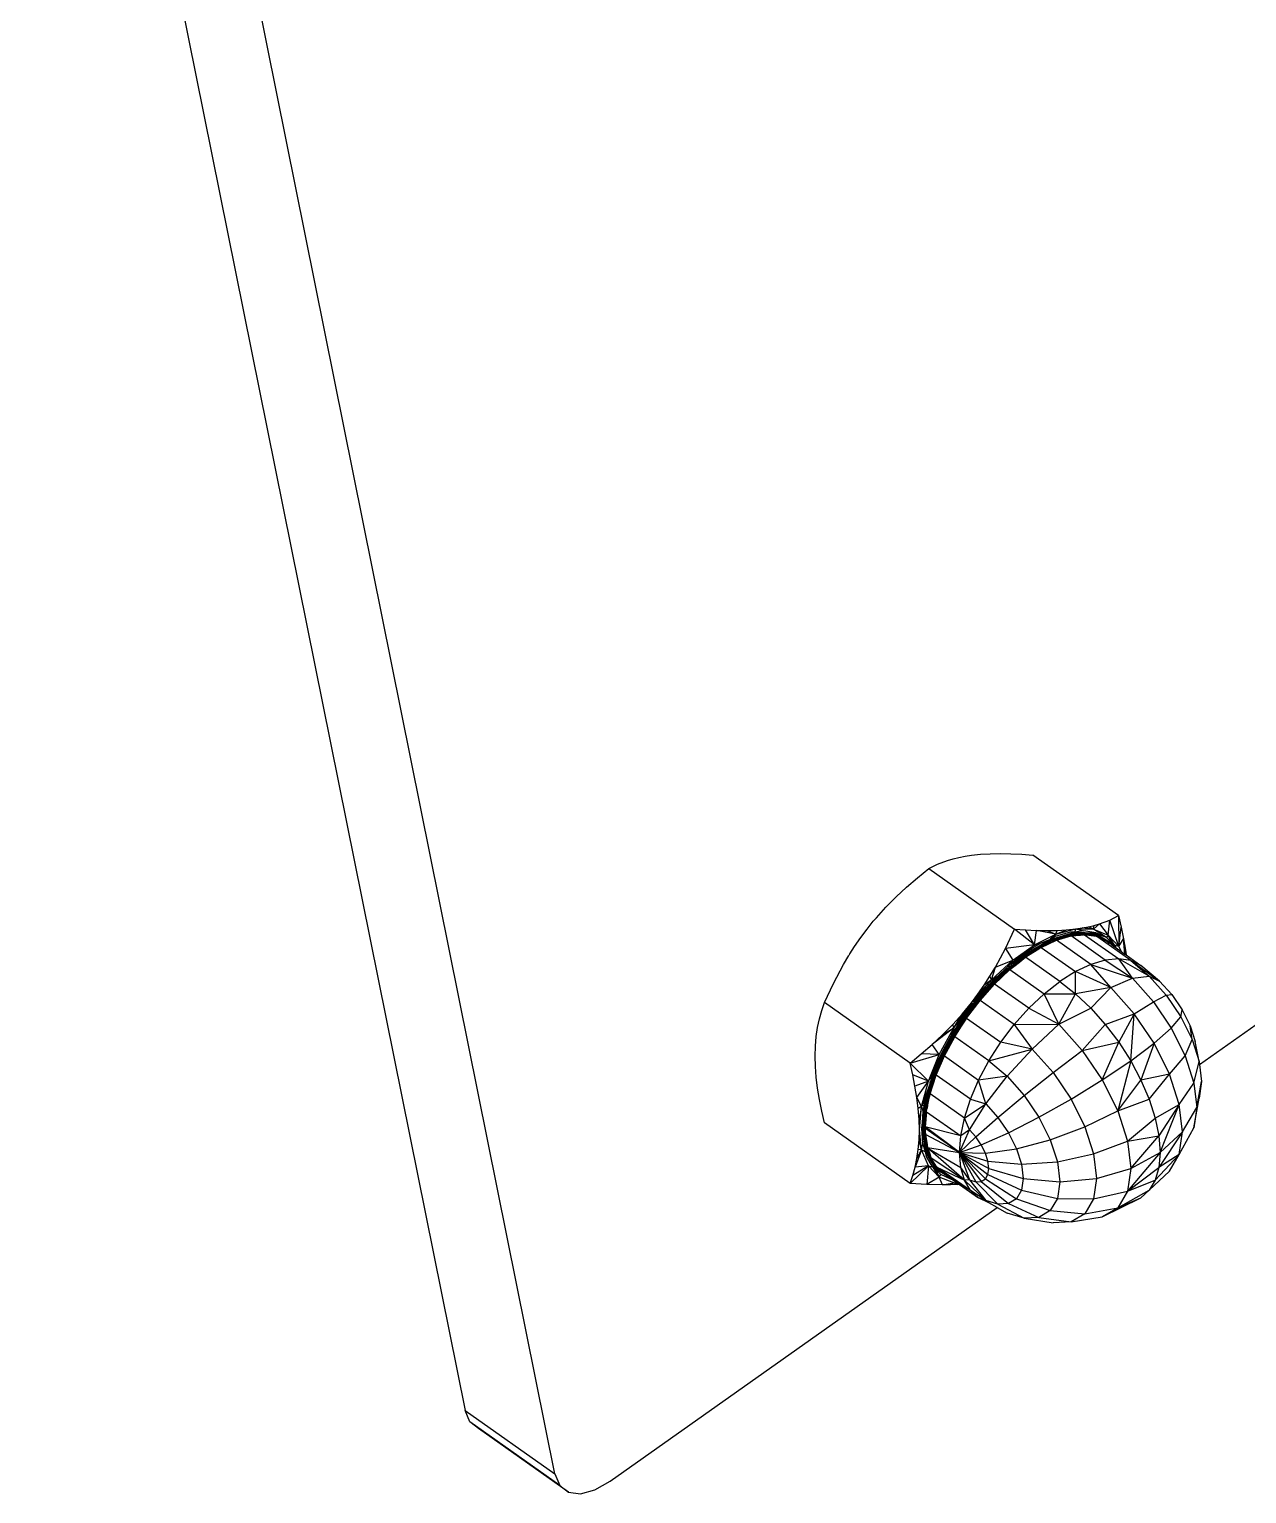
# Model space of a CAD drawing. Header units: millimetres. Extents: x 1918 to 7324, y -1954 to 2054.
# Drawn here: x 5883.1 to 5961.7, y 769.4 to 864 of the extents above; entities that cross this region are included whole.
import ezdxf

# ---------------------------------------------------------------- set-up
doc = ezdxf.new("R2010")
doc.units = ezdxf.units.MM

msp = doc.modelspace()

# ---------------------------------------------------------------- linework, layer by layer
for p, q in [((5883.108, 914.492), (5911.252, 774.782)), ((5917.054, 770.679), (5888.91, 910.389)), ((5958.69, 797.123), (6050.809, 862.261)), ((5941.196, 809.785), (5941.775, 810.069)), ((5941.775, 810.069), (5942.421, 810.312)), ((5942.421, 810.312), (5942.773, 810.416)), ((5942.773, 810.416), (5943.147, 810.507)), ((5943.147, 810.507), (5943.544, 810.584)), ((5943.544, 810.584), (5943.962, 810.648)), ((5943.962, 810.648), (5944.552, 810.709)), ((5944.552, 810.709), (5945.174, 810.743)), ((5945.174, 810.743), (5945.825, 810.754)), ((5945.825, 810.754), (5946.504, 810.742)), ((5946.504, 810.742), (5947.207, 810.709)), ((5947.207, 810.709), (5947.932, 810.659)), ((5953.465, 806.747), (5947.932, 810.659)), ((5939.768, 808.588), (5940.471, 809.197)), ((5940.471, 809.197), (5941.196, 809.785)), ((5941.196, 809.785), (5946.729, 805.873)), ((5939.09, 807.955), (5939.768, 808.588)), ((5937.817, 806.605), (5938.438, 807.295)), ((5938.438, 807.295), (5939.09, 807.955)), ((5937.217, 805.873), (5937.621, 806.392)), ((5937.621, 806.392), (5937.817, 806.605)), ((5951.514, 806.025), (5951.887, 806.117)), ((5952.239, 806.221), (5951.838, 805.863)), ((5951.838, 805.863), (5951.887, 806.117)), ((5951.887, 806.117), (5952.239, 806.221)), ((5952.239, 806.221), (5952.886, 806.464)), ((5952.239, 806.221), (5952.78, 805.482)), ((5952.78, 805.482), (5952.886, 806.464)), ((5952.886, 806.464), (5953.465, 806.747)), ((5953.484, 804.761), (5952.886, 806.464)), ((5953.465, 806.747), (5953.484, 804.761)), ((5953.465, 806.747), (5953.636, 805.995)), ((5936.411, 804.754), (5936.808, 805.326)), ((5936.808, 805.326), (5937.217, 805.873)), ((5946.15, 804.633), (5946.729, 805.873)), ((5948.035, 804.866), (5946.729, 805.873)), ((5946.729, 805.873), (5947.454, 805.823)), ((5949.053, 805.127), (5947.367, 804.157)), ((5948.035, 804.866), (5947.454, 805.823)), ((5947.454, 805.823), (5948.157, 805.79)), ((5947.611, 804.389), (5949.035, 805.214)), ((5949.04, 805.171), (5947.619, 804.353)), ((5948.035, 804.866), (5948.157, 805.79)), ((5948.035, 804.866), (5949.412, 805.548)), ((5948.157, 805.79), (5948.835, 805.778)), ((5949.412, 805.548), (5948.157, 805.79)), ((5949.035, 805.214), (5948.363, 804.92)), ((5948.468, 804.695), (5949.456, 805.157)), ((5948.835, 805.778), (5949.487, 805.789)), ((5948.835, 805.778), (5949.412, 805.548)), ((5949.035, 805.214), (5950.619, 805.678)), ((5949.37, 805.39), (5949.035, 805.214)), ((5949.035, 805.214), (5949.117, 805.289)), ((5949.04, 805.171), (5949.035, 805.214)), ((5950.617, 805.633), (5949.04, 805.171)), ((5949.053, 805.127), (5949.04, 805.171)), ((5950.624, 805.587), (5949.053, 805.127)), ((5949.073, 805.086), (5949.053, 805.127)), ((5950.639, 805.545), (5949.073, 805.086)), ((5949.456, 805.157), (5949.1, 805.051)), ((5949.117, 805.289), (5949.412, 805.548)), ((5950.327, 805.67), (5949.37, 805.39)), ((5949.412, 805.548), (5950.699, 805.885)), ((5949.412, 805.548), (5950.108, 805.824)), ((5949.412, 805.548), (5949.487, 805.789)), ((5949.456, 805.157), (5950.395, 805.432)), ((5951.664, 803.596), (5949.456, 805.157)), ((5949.487, 805.789), (5950.108, 805.824)), ((5950.108, 805.824), (5950.699, 805.885)), ((5950.619, 805.678), (5950.327, 805.67)), ((5950.663, 805.509), (5950.395, 805.432)), ((5950.395, 805.432), (5950.997, 805.489)), ((5952.603, 803.871), (5950.395, 805.432)), ((5950.617, 805.633), (5950.619, 805.678)), ((5951.971, 805.551), (5950.617, 805.633)), ((5950.624, 805.587), (5950.617, 805.633)), ((5950.699, 805.885), (5950.619, 805.678)), ((5951.211, 805.754), (5950.619, 805.678)), ((5950.619, 805.678), (5951.98, 805.596)), ((5950.619, 805.678), (5951.998, 805.638)), ((5951.973, 805.506), (5950.624, 805.587)), ((5950.639, 805.545), (5950.624, 805.587)), ((5950.663, 805.509), (5950.639, 805.545)), ((5951.174, 805.513), (5950.639, 805.545)), ((5950.997, 805.489), (5950.663, 805.509)), ((5950.699, 805.885), (5951.117, 805.948)), ((5950.699, 805.885), (5951.211, 805.754)), ((5950.699, 805.885), (5951.838, 805.863)), ((5950.997, 805.489), (5951.174, 805.513)), ((5951.117, 805.948), (5951.514, 806.025)), ((5951.838, 805.863), (5951.117, 805.948)), ((5951.223, 805.51), (5951.174, 805.513)), ((5951.998, 805.638), (5951.211, 805.754)), ((5951.223, 805.51), (5951.262, 805.514)), ((5951.262, 805.514), (5953.469, 803.953)), ((5951.262, 805.514), (5951.371, 805.501)), ((5951.984, 805.464), (5951.371, 805.501)), ((5951.371, 805.501), (5952.006, 805.428)), ((5951.838, 805.863), (5951.514, 806.025)), ((5951.838, 805.863), (5952.78, 805.482)), ((5952.671, 805.326), (5951.838, 805.863)), ((5951.971, 805.551), (5951.98, 805.596)), ((5951.973, 805.506), (5951.971, 805.551)), ((5952.557, 805.158), (5951.971, 805.551)), ((5952.557, 805.158), (5951.973, 805.506)), ((5951.984, 805.464), (5951.973, 805.506)), ((5951.98, 805.596), (5951.998, 805.638)), ((5951.98, 805.596), (5953.024, 804.974)), ((5952.671, 805.326), (5951.98, 805.596)), ((5952.006, 805.428), (5951.984, 805.464)), ((5952.671, 805.326), (5951.998, 805.638)), ((5952.035, 805.4), (5952.006, 805.428)), ((5952.114, 805.363), (5952.035, 805.4)), ((5954.242, 803.839), (5952.114, 805.363)), ((5952.557, 805.158), (5952.114, 805.363)), ((5952.557, 805.158), (5952.695, 805.094)), ((5952.78, 805.482), (5952.671, 805.326)), ((5953.024, 804.974), (5952.671, 805.326)), ((5952.78, 805.482), (5953.484, 804.761)), ((5953.212, 804.826), (5952.78, 805.482)), ((5953.024, 804.974), (5952.78, 805.482)), ((5953.484, 804.761), (5953.636, 805.995)), ((5953.484, 804.761), (5953.783, 805.252)), ((5953.636, 805.995), (5953.783, 805.252)), ((5953.783, 805.252), (5953.903, 804.522)), ((5953.872, 804.262), (5953.783, 805.252)), ((5936.087, 804.251), (5936.038, 804.173)), ((5936.087, 804.251), (5936.107, 804.28)), ((5936.107, 804.28), (5936.411, 804.754)), ((5945.504, 803.424), (5946.15, 804.633)), ((5948.035, 804.866), (5946.15, 804.633)), ((5946.15, 804.633), (5946.627, 803.871)), ((5947.331, 804.271), (5946.298, 803.459)), ((5946.627, 803.871), (5948.035, 804.866)), ((5946.991, 803.947), (5947.331, 804.271)), ((5946.991, 803.947), (5947.335, 804.236)), ((5947.347, 804.197), (5947.031, 803.931)), ((5947.358, 804.288), (5947.331, 804.271)), ((5947.335, 804.236), (5947.331, 804.271)), ((5947.335, 804.236), (5947.497, 804.343)), ((5947.347, 804.197), (5947.335, 804.236)), ((5947.619, 804.353), (5947.347, 804.197)), ((5947.367, 804.157), (5947.347, 804.197)), ((5948.035, 804.866), (5947.358, 804.288)), ((5947.358, 804.288), (5947.497, 804.343)), ((5947.637, 804.26), (5947.393, 804.119)), ((5947.646, 804.214), (5947.423, 804.085)), ((5947.455, 804.058), (5947.652, 804.182)), ((5947.497, 804.343), (5947.58, 804.377)), ((5947.607, 804.417), (5947.58, 804.377)), ((5947.58, 804.377), (5947.611, 804.389)), ((5948.363, 804.92), (5947.603, 804.442)), ((5947.603, 804.442), (5947.611, 804.389)), ((5947.603, 804.442), (5947.607, 804.417)), ((5947.611, 804.389), (5947.619, 804.353)), ((5949.073, 805.086), (5947.637, 804.26)), ((5947.637, 804.26), (5947.646, 804.214)), ((5948.315, 804.599), (5947.646, 804.214)), ((5947.646, 804.214), (5947.652, 804.182)), ((5947.652, 804.182), (5948.315, 804.599)), ((5948.035, 804.866), (5948.363, 804.92)), ((5948.315, 804.599), (5948.468, 804.695)), ((5948.468, 804.695), (5949.1, 805.051)), ((5948.468, 804.695), (5950.676, 803.134)), ((5949.1, 805.051), (5949.073, 805.086)), ((5953.01, 804.932), (5952.695, 805.094)), ((5952.695, 805.094), (5952.86, 804.977)), ((5953.008, 804.889), (5952.86, 804.977)), ((5953.008, 804.889), (5953.01, 804.932)), ((5953.024, 804.861), (5953.008, 804.889)), ((5953.01, 804.932), (5953.024, 804.974)), ((5953.212, 804.826), (5953.024, 804.974)), ((5953.024, 804.974), (5953.136, 804.782)), ((5953.024, 804.861), (5953.136, 804.782)), ((5953.136, 804.782), (5953.31, 804.659)), ((5953.484, 804.761), (5953.212, 804.826)), ((5953.31, 804.659), (5953.212, 804.826)), ((5953.31, 804.659), (5953.619, 804.44)), ((5953.484, 804.761), (5953.619, 804.44)), ((5953.619, 804.44), (5953.872, 804.262)), ((5953.872, 804.262), (5953.909, 804.236)), ((5953.903, 804.522), (5953.909, 804.236)), ((5953.903, 804.522), (5953.941, 804.212)), ((5953.909, 804.236), (5953.941, 804.212)), ((5953.941, 804.212), (5954.902, 803.533)), ((5935.039, 802.372), (5935.685, 803.581)), ((5935.685, 803.581), (5936.038, 804.173)), ((5945.151, 802.833), (5945.504, 803.424)), ((5945.249, 802.604), (5946.627, 803.871)), ((5945.249, 802.604), (5945.504, 803.424)), ((5945.454, 802.326), (5946.418, 803.24)), ((5945.504, 803.424), (5946.627, 803.871)), ((5945.635, 802.809), (5946.529, 803.511)), ((5946.298, 803.459), (5945.635, 802.809)), ((5946.529, 803.511), (5945.655, 802.777)), ((5946.494, 803.425), (5945.681, 802.743)), ((5946.457, 803.334), (5945.712, 802.709)), ((5946.418, 803.24), (5945.745, 802.678)), ((5946.627, 803.871), (5946.298, 803.459)), ((5946.418, 803.24), (5946.442, 803.262)), ((5946.442, 803.262), (5946.775, 803.524)), ((5946.442, 803.262), (5946.457, 803.334)), ((5946.442, 803.262), (5948.649, 801.701)), ((5946.771, 803.597), (5946.457, 803.334)), ((5946.768, 803.655), (5946.494, 803.425)), ((5946.494, 803.425), (5946.529, 803.511)), ((5946.56, 803.586), (5946.529, 803.511)), ((5946.56, 803.586), (5946.761, 803.78)), ((5946.765, 803.709), (5946.56, 803.586)), ((5946.761, 803.78), (5946.897, 803.897)), ((5946.761, 803.78), (5946.765, 803.709)), ((5946.94, 803.855), (5946.765, 803.709)), ((5946.765, 803.709), (5946.768, 803.655)), ((5946.971, 803.825), (5946.768, 803.655)), ((5947.004, 803.793), (5946.771, 803.597)), ((5946.771, 803.597), (5946.775, 803.524)), ((5946.775, 803.524), (5947.054, 803.743)), ((5946.897, 803.897), (5946.991, 803.947)), ((5946.94, 803.855), (5946.897, 803.897)), ((5947.031, 803.931), (5946.94, 803.855)), ((5946.971, 803.825), (5946.94, 803.855)), ((5947.076, 803.913), (5946.971, 803.825)), ((5946.991, 803.947), (5947.031, 803.931)), ((5947.124, 803.894), (5947.004, 803.793)), ((5947.054, 803.743), (5947.004, 803.793)), ((5947.031, 803.931), (5947.076, 803.913)), ((5947.054, 803.743), (5947.205, 803.862)), ((5947.367, 804.157), (5947.076, 803.913)), ((5947.393, 804.119), (5947.124, 803.894)), ((5947.124, 803.894), (5947.205, 803.862)), ((5947.205, 803.862), (5947.423, 804.085)), ((5947.205, 803.862), (5947.455, 804.058)), ((5947.393, 804.119), (5947.367, 804.157)), ((5947.423, 804.085), (5947.393, 804.119)), ((5947.455, 804.058), (5947.423, 804.085)), ((5949.662, 802.498), (5947.455, 804.058)), ((5951.664, 803.596), (5950.676, 803.134)), ((5952.603, 803.871), (5951.664, 803.596)), ((5952.958, 802.104), (5951.664, 803.596)), ((5951.664, 803.596), (5954.353, 802.702)), ((5953.469, 803.953), (5952.603, 803.871)), ((5952.603, 803.871), (5954.353, 802.702)), ((5954.242, 803.839), (5953.469, 803.953)), ((5955.428, 802.845), (5953.469, 803.953)), ((5954.353, 802.702), (5953.469, 803.953)), ((5954.902, 803.533), (5954.242, 803.839)), ((5954.242, 803.839), (5955.428, 802.845)), ((5954.242, 803.839), (5956.11, 802.523)), ((5956.11, 802.523), (5954.902, 803.533)), ((5934.46, 801.133), (5935.039, 802.372)), ((5943.963, 801.121), (5945.249, 802.604)), ((5944.05, 801.033), (5945.635, 802.809)), ((5945.655, 802.777), (5944.078, 801.009)), ((5945.681, 802.743), (5944.11, 800.981)), ((5945.712, 802.709), (5944.146, 800.953)), ((5945.291, 802.505), (5944.334, 801.432)), ((5945.249, 802.604), (5944.381, 801.68)), ((5944.515, 801.273), (5945.454, 802.326)), ((5944.778, 802.252), (5945.151, 802.833)), ((5945.249, 802.604), (5944.778, 802.252)), ((5945.249, 802.604), (5945.151, 802.833)), ((5945.635, 802.809), (5945.249, 802.604)), ((5945.635, 802.809), (5945.291, 802.505)), ((5945.454, 802.326), (5945.745, 802.678)), ((5947.661, 800.765), (5945.454, 802.326)), ((5945.655, 802.777), (5945.635, 802.809)), ((5945.681, 802.743), (5945.655, 802.777)), ((5945.712, 802.709), (5945.681, 802.743)), ((5945.745, 802.678), (5945.712, 802.709)), ((5948.649, 801.701), (5949.662, 802.498)), ((5950.676, 803.134), (5949.662, 802.498)), ((5949.662, 802.498), (5950.676, 801.701)), ((5952.958, 802.104), (5950.676, 803.134)), ((5950.676, 801.701), (5950.676, 803.134)), ((5952.958, 802.104), (5954.353, 802.702)), ((5954.353, 802.702), (5955.428, 802.845)), ((5954.353, 802.702), (5955.706, 801.185)), ((5955.428, 802.845), (5956.532, 801.606)), ((5955.428, 802.845), (5956.11, 802.523)), ((5956.11, 802.523), (5956.891, 801.647)), ((5943.963, 801.121), (5944.381, 801.68)), ((5943.963, 801.121), (5944.334, 801.432)), ((5944.334, 801.432), (5944.05, 801.033)), ((5944.381, 801.68), (5944.778, 802.252)), ((5947.661, 800.765), (5948.649, 801.701)), ((5949.605, 799.733), (5948.649, 801.701)), ((5948.649, 801.701), (5950.676, 801.701)), ((5949.605, 799.733), (5950.676, 801.701)), ((5952.958, 802.104), (5950.676, 801.701)), ((5950.676, 801.701), (5951.664, 800.765)), ((5951.664, 800.765), (5952.958, 802.104)), ((5954.467, 800.412), (5952.958, 802.104)), ((5955.706, 801.185), (5956.532, 801.606)), ((5956.532, 801.606), (5956.891, 801.647)), ((5956.532, 801.606), (5957.481, 800.208)), ((5956.891, 801.647), (5957.562, 800.658)), ((5934.142, 800.088), (5934.289, 800.622)), ((5934.289, 800.622), (5934.46, 801.133)), ((5939.993, 797.221), (5934.46, 801.133)), ((5942.69, 799.027), (5944.05, 801.033)), ((5944.078, 801.009), (5942.724, 799.012)), ((5942.751, 799.711), (5943.372, 800.401)), ((5944.11, 800.981), (5942.762, 798.992)), ((5944.146, 800.953), (5942.801, 798.97)), ((5942.823, 799.488), (5943.963, 801.121)), ((5942.823, 799.488), (5943.372, 800.401)), ((5943.372, 800.401), (5943.963, 801.121)), ((5943.963, 801.121), (5943.451, 800.266)), ((5944.05, 801.033), (5943.451, 800.266)), ((5943.648, 800.129), (5944.515, 801.273)), ((5943.648, 800.129), (5944.182, 800.926)), ((5943.963, 801.121), (5944.05, 801.033)), ((5944.078, 801.009), (5944.05, 801.033)), ((5944.11, 800.981), (5944.078, 801.009)), ((5944.146, 800.953), (5944.11, 800.981)), ((5944.182, 800.926), (5944.146, 800.953)), ((5944.515, 801.273), (5944.182, 800.926)), ((5946.722, 799.712), (5944.515, 801.273)), ((5946.722, 799.712), (5947.661, 800.765)), ((5947.661, 800.765), (5949.605, 799.733)), ((5949.605, 799.733), (5951.664, 800.765)), ((5951.664, 800.765), (5952.603, 799.713)), ((5952.603, 799.713), (5954.467, 800.412)), ((5954.467, 800.412), (5953.47, 798.569)), ((5954.243, 797.362), (5954.467, 800.412)), ((5954.467, 800.412), (5955.706, 801.185)), ((5955.763, 798.502), (5954.467, 800.412)), ((5955.706, 801.185), (5956.867, 799.473)), ((5957.481, 800.208), (5957.562, 800.658)), ((5957.562, 800.658), (5958.076, 799.623)), ((5933.933, 798.936), (5934.022, 799.527)), ((5934.022, 799.527), (5934.142, 800.088)), ((5942.823, 799.488), (5941.421, 798.417)), ((5941.881, 797.775), (5942.823, 799.488)), ((5942.099, 799.051), (5942.751, 799.711)), ((5942.099, 799.051), (5942.823, 799.488)), ((5943.451, 800.266), (5942.663, 799.036)), ((5942.823, 799.488), (5942.663, 799.036)), ((5943.451, 800.266), (5942.69, 799.027)), ((5942.823, 799.488), (5942.751, 799.711)), ((5942.823, 799.488), (5943.451, 800.266)), ((5943.648, 800.129), (5942.84, 798.946)), ((5942.875, 798.923), (5943.648, 800.129)), ((5943.648, 800.129), (5945.855, 798.569)), ((5945.855, 798.569), (5946.722, 799.712)), ((5946.722, 799.712), (5949.605, 799.733)), ((5946.722, 799.712), (5947.876, 798.122)), ((5947.876, 798.122), (5949.605, 799.733)), ((5949.605, 799.733), (5951.114, 798.042)), ((5951.114, 798.042), (5952.603, 799.713)), ((5952.603, 799.713), (5953.47, 798.569)), ((5955.763, 798.502), (5956.867, 799.473)), ((5956.867, 799.473), (5957.481, 800.208)), ((5956.867, 799.473), (5957.759, 797.681)), ((5957.481, 800.208), (5958.209, 798.745)), ((5958.209, 798.745), (5958.076, 799.623)), ((5958.076, 799.623), (5958.4, 798.613)), ((5933.877, 798.315), (5933.933, 798.936)), ((5941.421, 798.417), (5942.099, 799.051)), ((5941.646, 796.928), (5942.663, 799.036)), ((5941.646, 796.928), (5942.69, 799.027)), ((5942.724, 799.012), (5941.684, 796.923)), ((5942.762, 798.992), (5941.726, 796.912)), ((5942.801, 798.97), (5941.769, 796.896)), ((5942.663, 799.036), (5941.99, 797.773)), ((5942.215, 797.683), (5942.84, 798.946)), ((5942.215, 797.683), (5942.875, 798.923)), ((5942.69, 799.027), (5942.663, 799.036)), ((5942.724, 799.012), (5942.69, 799.027)), ((5942.762, 798.992), (5942.724, 799.012)), ((5942.801, 798.97), (5942.762, 798.992)), ((5942.84, 798.946), (5942.801, 798.97)), ((5942.875, 798.923), (5942.84, 798.946)), ((5945.083, 797.362), (5942.875, 798.923)), ((5945.083, 797.362), (5945.855, 798.569)), ((5947.876, 798.122), (5945.855, 798.569)), ((5951.114, 798.042), (5953.47, 798.569)), ((5952.41, 796.131), (5953.47, 798.569)), ((5953.47, 798.569), (5954.243, 797.362)), ((5957.759, 797.681), (5958.209, 798.745)), ((5958.209, 798.745), (5958.666, 797.317)), ((5958.666, 797.317), (5958.4, 798.613)), ((5933.858, 797.669), (5933.877, 798.315)), ((5933.877, 797), (5933.858, 797.669)), ((5939.993, 797.221), (5940.718, 797.808)), ((5939.993, 797.221), (5941.881, 797.775)), ((5940.718, 797.808), (5941.421, 798.417)), ((5941.881, 797.775), (5940.718, 797.808)), ((5941.177, 796.058), (5941.881, 797.775)), ((5941.881, 797.775), (5941.421, 798.417)), ((5941.99, 797.773), (5941.6, 796.949)), ((5941.99, 797.773), (5941.646, 796.928)), ((5941.684, 796.441), (5942.215, 797.683)), ((5942.215, 797.683), (5941.81, 796.876)), ((5942.215, 797.683), (5944.423, 796.122)), ((5945.083, 797.362), (5947.876, 798.122)), ((5946.268, 796.368), (5947.876, 798.122)), ((5947.876, 798.122), (5949.229, 796.605)), ((5949.229, 796.605), (5951.114, 798.042)), ((5951.114, 798.042), (5952.41, 796.131)), ((5954.243, 797.362), (5955.763, 798.502)), ((5955.763, 798.502), (5954.903, 796.123)), ((5956.757, 796.503), (5955.763, 798.502)), ((5956.757, 796.503), (5957.759, 797.681)), ((5957.759, 797.681), (5958.319, 795.931)), ((5933.931, 796.308), (5933.877, 797)), ((5941.177, 796.058), (5939.993, 797.221)), ((5940.164, 796.468), (5939.993, 797.221)), ((5940.99, 794.88), (5941.646, 796.928)), ((5941.684, 796.923), (5941.031, 794.884)), ((5941.726, 796.912), (5941.076, 794.88)), ((5941.769, 796.896), (5941.121, 794.871)), ((5941.449, 796.507), (5941.6, 796.949)), ((5941.646, 796.928), (5941.449, 796.507)), ((5941.6, 796.949), (5941.646, 796.928)), ((5941.684, 796.923), (5941.646, 796.928)), ((5941.726, 796.912), (5941.684, 796.923)), ((5941.684, 796.441), (5941.81, 796.876)), ((5941.769, 796.896), (5941.726, 796.912)), ((5941.81, 796.876), (5941.769, 796.896)), ((5944.423, 796.122), (5945.083, 797.362)), ((5945.083, 797.362), (5946.268, 796.368)), ((5952.41, 796.131), (5954.243, 797.362)), ((5954.243, 797.362), (5953.404, 794.132)), ((5954.243, 797.362), (5954.903, 796.123)), ((5958.319, 795.931), (5958.666, 797.317)), ((5958.666, 797.317), (5958.69, 797.123)), ((5958.69, 797.123), (5958.822, 796.021)), ((5934.02, 795.596), (5933.931, 796.308)), ((5941.177, 796.058), (5940.164, 796.468)), ((5940.311, 795.726), (5940.164, 796.468)), ((5941.177, 796.058), (5940.311, 795.726)), ((5940.431, 794.996), (5940.311, 795.726)), ((5940.431, 794.996), (5941.177, 796.058)), ((5940.742, 794.411), (5941.177, 796.058)), ((5941.282, 795.916), (5941.053, 795.27)), ((5941.177, 796.058), (5941.449, 796.507)), ((5941.282, 795.916), (5941.286, 796)), ((5941.332, 796.091), (5941.286, 796)), ((5941.295, 795.227), (5941.684, 796.441)), ((5941.449, 796.507), (5941.325, 796.119)), ((5941.325, 796.119), (5941.332, 796.091)), ((5943.892, 794.88), (5941.684, 796.441)), ((5943.892, 794.88), (5944.423, 796.122)), ((5946.268, 796.368), (5944.423, 796.122)), ((5944.892, 794.59), (5944.423, 796.122)), ((5944.892, 794.59), (5946.268, 796.368)), ((5946.268, 796.368), (5947.373, 795.129)), ((5947.373, 795.129), (5949.229, 796.605)), ((5949.229, 796.605), (5950.391, 794.892)), ((5950.391, 794.892), (5952.41, 796.131)), ((5952.41, 796.131), (5953.404, 794.132)), ((5953.404, 794.132), (5954.903, 796.123)), ((5956.757, 796.503), (5954.903, 796.123)), ((5954.903, 796.123), (5955.434, 794.881)), ((5955.434, 794.881), (5956.757, 796.503)), ((5957.382, 794.552), (5956.757, 796.503)), ((5957.382, 794.552), (5958.319, 795.931)), ((5958.319, 795.931), (5958.51, 794.345)), ((5958.51, 794.345), (5958.822, 796.021)), ((5958.822, 796.021), (5958.666, 794.946)), ((5934.14, 794.862), (5934.02, 795.596)), ((5934.288, 794.113), (5934.14, 794.862)), ((5940.742, 794.411), (5940.431, 794.996)), ((5940.521, 794.278), (5940.431, 794.996)), ((5940.805, 794.53), (5941.053, 795.27)), ((5940.99, 794.88), (5940.805, 794.53)), ((5940.99, 794.88), (5940.895, 794.461)), ((5940.932, 794.432), (5940.99, 794.88)), ((5941.031, 794.884), (5940.971, 794.402)), ((5941.053, 795.27), (5940.99, 794.88)), ((5941.031, 794.884), (5940.99, 794.88)), ((5941.076, 794.88), (5941.014, 794.369)), ((5941.076, 794.88), (5941.031, 794.884)), ((5941.121, 794.871), (5941.059, 794.334)), ((5941.121, 794.871), (5941.076, 794.88)), ((5941.09, 794.31), (5941.239, 795.069)), ((5941.163, 794.855), (5941.09, 794.31)), ((5941.163, 794.855), (5941.121, 794.871)), ((5941.239, 795.069), (5941.163, 794.855)), ((5941.239, 795.069), (5941.24, 795.097)), ((5941.295, 795.227), (5941.24, 795.097)), ((5943.503, 793.666), (5941.295, 795.227)), ((5943.503, 793.666), (5943.892, 794.88)), ((5943.892, 794.88), (5944.892, 794.59)), ((5945.673, 793.714), (5947.373, 795.129)), ((5947.373, 795.129), (5948.321, 793.731)), ((5948.321, 793.731), (5950.391, 794.892)), ((5950.391, 794.892), (5951.282, 793.1)), ((5953.404, 794.132), (5955.434, 794.881)), ((5955.434, 794.881), (5955.823, 793.667)), ((5958.319, 793.028), (5958.666, 794.946)), ((5934.46, 793.354), (5934.288, 794.113)), ((5940.742, 794.411), (5940.521, 794.278)), ((5940.576, 793.579), (5940.521, 794.278)), ((5940.742, 794.411), (5940.576, 793.579)), ((5940.595, 792.906), (5940.742, 794.411)), ((5940.742, 794.411), (5940.805, 794.53)), ((5940.742, 794.411), (5940.775, 794.255)), ((5940.75, 793.014), (5940.909, 794.247)), ((5940.951, 794.244), (5940.75, 793.014)), ((5940.811, 794.091), (5940.75, 793.014)), ((5940.847, 794.251), (5940.775, 794.255)), ((5940.775, 794.255), (5940.811, 794.091)), ((5940.951, 794.244), (5940.8, 793.032)), ((5940.8, 793.032), (5940.999, 794.241)), ((5940.805, 794.53), (5940.895, 794.461)), ((5940.847, 794.251), (5940.811, 794.091)), ((5940.895, 794.461), (5940.847, 794.251)), ((5940.999, 794.241), (5940.854, 793.038)), ((5940.854, 793.038), (5941.048, 794.238)), ((5941.048, 794.238), (5940.908, 793.032)), ((5941.058, 794.071), (5940.908, 793.032)), ((5940.909, 794.247), (5940.932, 794.432)), ((5940.951, 794.244), (5940.909, 794.247)), ((5940.932, 794.432), (5940.971, 794.402)), ((5940.971, 794.402), (5940.951, 794.244)), ((5941.058, 794.071), (5940.979, 793.104)), ((5941.014, 794.369), (5940.999, 794.241)), ((5941.048, 794.238), (5940.999, 794.241)), ((5941.014, 794.369), (5941.059, 794.334)), ((5941.059, 794.334), (5941.048, 794.238)), ((5941.08, 794.236), (5941.048, 794.238)), ((5941.058, 794.071), (5941.08, 794.236)), ((5941.058, 794.071), (5943.265, 792.51)), ((5941.059, 794.334), (5941.09, 794.31)), ((5941.08, 794.236), (5941.09, 794.31)), ((5943.503, 793.666), (5944.892, 794.59)), ((5943.84, 792.909), (5944.892, 794.59)), ((5944.892, 794.59), (5945.673, 793.714)), ((5951.282, 793.1), (5953.404, 794.132)), ((5953.404, 794.132), (5954.03, 792.182)), ((5955.823, 793.667), (5957.382, 794.552)), ((5957.382, 794.552), (5956.06, 792.511)), ((5956.14, 791.441), (5957.382, 794.552)), ((5957.595, 792.782), (5957.382, 794.552)), ((5957.595, 792.782), (5958.51, 794.345)), ((5958.51, 794.345), (5958.319, 793.028)), ((5939.993, 789.442), (5934.46, 793.354)), ((5940.595, 792.906), (5940.576, 793.579)), ((5940.576, 792.263), (5940.595, 792.906)), ((5940.742, 791.61), (5940.595, 792.906)), ((5940.75, 793.014), (5940.8, 793.032)), ((5940.75, 793.014), (5940.99, 791.479)), ((5940.811, 792.026), (5940.75, 793.014)), ((5940.75, 793.014), (5941.031, 791.499)), ((5940.8, 793.032), (5940.854, 793.038)), ((5940.8, 793.032), (5941.031, 791.499)), ((5940.854, 793.038), (5941.076, 791.509)), ((5941.031, 791.499), (5940.854, 793.038)), ((5940.854, 793.038), (5941.121, 791.509)), ((5940.854, 793.038), (5940.908, 793.032)), ((5940.979, 793.104), (5940.908, 793.032)), ((5940.908, 793.032), (5940.955, 793.015)), ((5940.908, 793.032), (5940.991, 792.604)), ((5940.955, 793.015), (5940.979, 793.104)), ((5940.955, 793.015), (5940.991, 792.604)), ((5943.186, 791.441), (5940.955, 793.015)), ((5943.265, 792.51), (5940.979, 793.104)), ((5943.186, 791.441), (5940.979, 793.104)), ((5943.186, 791.441), (5943.84, 792.909)), ((5943.265, 792.51), (5943.503, 793.666)), ((5943.84, 792.909), (5943.265, 792.51)), ((5943.84, 792.909), (5943.503, 793.666)), ((5944.245, 792.456), (5943.84, 792.909)), ((5944.245, 792.456), (5945.673, 793.714)), ((5945.673, 793.714), (5946.343, 792.725)), ((5946.343, 792.725), (5948.321, 793.731)), ((5948.321, 793.731), (5949.049, 792.267)), ((5949.049, 792.267), (5951.282, 793.1)), ((5951.282, 793.1), (5951.842, 791.351)), ((5954.03, 792.182), (5955.823, 793.667)), ((5955.823, 793.667), (5956.06, 792.511)), ((5957.382, 791.314), (5958.319, 793.028)), ((5940.522, 791.648), (5940.576, 792.263)), ((5940.742, 791.61), (5940.576, 792.263)), ((5940.742, 791.61), (5940.811, 792.026)), ((5940.99, 791.479), (5940.811, 792.026)), ((5943.186, 791.441), (5940.991, 792.604)), ((5940.991, 792.604), (5941.089, 791.941)), ((5941.089, 791.941), (5941.118, 791.768)), ((5943.186, 791.441), (5943.265, 792.51)), ((5943.186, 791.441), (5944.245, 792.456)), ((5943.186, 791.441), (5944.592, 791.944)), ((5944.592, 791.944), (5944.245, 792.456)), ((5944.592, 791.944), (5946.343, 792.725)), ((5944.858, 791.408), (5944.592, 791.944)), ((5946.343, 792.725), (5946.858, 791.69)), ((5946.858, 791.69), (5949.049, 792.267)), ((5949.049, 792.267), (5949.507, 790.839)), ((5951.842, 791.351), (5954.03, 792.182)), ((5954.03, 792.182), (5956.06, 792.511)), ((5954.03, 792.182), (5954.243, 790.412)), ((5954.243, 790.412), (5956.06, 792.511)), ((5957.595, 792.782), (5956.06, 790.484)), ((5956.06, 792.511), (5956.14, 791.441)), ((5956.14, 791.441), (5957.595, 792.782)), ((5957.382, 791.314), (5957.595, 792.782)), ((5940.742, 791.61), (5940.313, 790.497)), ((5940.313, 790.497), (5940.434, 791.061)), ((5940.434, 791.061), (5940.522, 791.648)), ((5940.434, 791.061), (5940.742, 791.61)), ((5940.742, 791.61), (5940.522, 791.648)), ((5941.177, 790.578), (5940.742, 791.61)), ((5940.742, 791.61), (5940.99, 791.479)), ((5941.031, 791.499), (5940.99, 791.479)), ((5941.053, 791.19), (5940.99, 791.479)), ((5941.646, 790.359), (5940.99, 791.479)), ((5941.076, 791.509), (5941.031, 791.499)), ((5941.031, 791.499), (5941.684, 790.383)), ((5941.449, 790.513), (5941.053, 791.19)), ((5941.076, 791.509), (5941.726, 790.398)), ((5941.121, 791.509), (5941.076, 791.509)), ((5941.118, 791.768), (5943.186, 791.441)), ((5941.118, 791.768), (5941.131, 791.732)), ((5941.131, 791.732), (5941.121, 791.509)), ((5941.163, 791.5), (5941.121, 791.509)), ((5941.121, 791.509), (5941.312, 791.183)), ((5941.131, 791.732), (5941.163, 791.5)), ((5943.503, 789.663), (5941.131, 791.732)), ((5941.131, 791.732), (5943.265, 790.484)), ((5941.131, 791.732), (5941.288, 791.286)), ((5941.163, 791.5), (5941.288, 791.286)), ((5941.288, 791.286), (5941.312, 791.183)), ((5941.312, 791.183), (5941.343, 791.13)), ((5941.343, 791.13), (5941.361, 791.078)), ((5943.503, 789.663), (5941.361, 791.078)), ((5941.731, 790.503), (5941.361, 791.078)), ((5943.265, 790.484), (5943.186, 791.441)), ((5943.186, 791.441), (5943.84, 789.671)), ((5943.186, 791.441), (5944.245, 789.552)), ((5943.186, 791.441), (5944.592, 789.573)), ((5943.186, 791.441), (5944.858, 789.732)), ((5943.186, 791.441), (5945.026, 790.018)), ((5943.186, 791.441), (5945.083, 790.411)), ((5943.186, 791.441), (5945.026, 790.886)), ((5943.186, 791.441), (5944.858, 791.408)), ((5944.858, 791.408), (5946.858, 791.69)), ((5945.026, 790.886), (5944.858, 791.408)), ((5946.858, 791.69), (5947.182, 790.68)), ((5949.507, 790.839), (5951.842, 791.351)), ((5951.842, 791.351), (5952.034, 789.764)), ((5956.14, 791.441), (5954.03, 788.943)), ((5954.243, 790.412), (5956.14, 791.441)), ((5955.823, 789.664), (5957.382, 791.314)), ((5956.14, 791.441), (5956.06, 790.484)), ((5957.382, 791.314), (5956.06, 790.484)), ((5956.757, 790.247), (5957.382, 791.314)), ((5939.993, 789.442), (5941.177, 790.578)), ((5941.177, 790.578), (5940.165, 789.958)), ((5940.165, 789.958), (5940.313, 790.497)), ((5941.177, 790.578), (5940.313, 790.497)), ((5941.177, 790.578), (5941.07, 789.374)), ((5941.881, 789.856), (5941.177, 790.578)), ((5941.177, 790.578), (5941.449, 790.513)), ((5941.449, 790.513), (5941.881, 789.856)), ((5941.646, 790.359), (5941.449, 790.513)), ((5941.684, 790.383), (5941.646, 790.359)), ((5942.661, 789.754), (5941.646, 790.359)), ((5941.99, 790.013), (5941.646, 790.359)), ((5941.646, 790.359), (5941.881, 789.856)), ((5941.726, 790.398), (5941.684, 790.383)), ((5941.684, 790.383), (5942.233, 790.057)), ((5941.769, 790.402), (5941.726, 790.398)), ((5941.731, 790.503), (5941.81, 790.394)), ((5943.892, 788.999), (5941.731, 790.503)), ((5941.731, 790.503), (5943.503, 789.663)), ((5941.731, 790.503), (5941.769, 790.402)), ((5941.81, 790.394), (5941.769, 790.402)), ((5942.033, 790.215), (5941.81, 790.394)), ((5941.881, 789.856), (5941.99, 790.013)), ((5942.663, 789.701), (5941.99, 790.013)), ((5941.99, 790.013), (5942.661, 789.754)), ((5942.033, 790.215), (5942.233, 790.057)), ((5942.233, 790.057), (5942.661, 789.754)), ((5943.84, 789.671), (5943.265, 790.484)), ((5943.503, 789.663), (5943.265, 790.484)), ((5944.858, 789.732), (5945.026, 790.018)), ((5945.083, 790.411), (5945.026, 790.886)), ((5945.026, 790.886), (5947.182, 790.68)), ((5945.026, 790.018), (5945.083, 790.411)), ((5945.026, 790.018), (5947.182, 789.004)), ((5945.083, 790.411), (5947.292, 789.764)), ((5947.182, 790.68), (5949.507, 790.839)), ((5947.182, 790.68), (5947.292, 789.764)), ((5949.507, 790.839), (5949.663, 789.544)), ((5952.034, 789.764), (5954.243, 790.412)), ((5954.03, 788.943), (5956.06, 790.484)), ((5954.243, 790.412), (5954.03, 788.943)), ((5955.434, 789), (5956.757, 790.247)), ((5956.06, 790.484), (5955.823, 789.664)), ((5939.993, 789.442), (5940.165, 789.958)), ((5941.07, 789.374), (5939.993, 789.442)), ((5941.881, 789.856), (5941.07, 789.374)), ((5942.097, 789.348), (5941.07, 789.374)), ((5942.823, 789.476), (5941.881, 789.856)), ((5942.097, 789.348), (5941.881, 789.856)), ((5942.097, 789.348), (5942.823, 789.476)), ((5942.588, 789.353), (5942.097, 789.348)), ((5942.823, 789.476), (5942.588, 789.353)), ((5943.064, 789.372), (5942.588, 789.353)), ((5942.661, 789.754), (5942.688, 789.734)), ((5942.688, 789.734), (5942.663, 789.701)), ((5942.74, 789.698), (5942.663, 789.701)), ((5942.688, 789.734), (5942.74, 789.698)), ((5943.892, 788.999), (5942.74, 789.698)), ((5942.74, 789.698), (5943.06, 789.472)), ((5943.06, 789.472), (5942.823, 789.476)), ((5942.823, 789.476), (5943.064, 789.372)), ((5943.06, 789.472), (5943.188, 789.381)), ((5943.188, 789.381), (5943.064, 789.372)), ((5943.188, 789.381), (5944.423, 788.508)), ((5943.84, 789.671), (5943.503, 789.663)), ((5944.892, 788.333), (5943.503, 789.663)), ((5943.892, 788.999), (5943.503, 789.663)), ((5943.84, 789.671), (5944.892, 788.333)), ((5943.84, 789.671), (5944.245, 789.552)), ((5944.245, 789.552), (5944.592, 789.573)), ((5944.245, 789.552), (5945.673, 788.105)), ((5944.592, 789.573), (5944.858, 789.732)), ((5944.592, 789.573), (5946.343, 788.145)), ((5944.858, 789.732), (5946.858, 788.452)), ((5947.292, 789.764), (5947.182, 789.004)), ((5947.292, 789.764), (5949.663, 789.544)), ((5949.663, 789.544), (5949.507, 788.469)), ((5949.663, 789.544), (5952.034, 789.764)), ((5952.034, 789.764), (5951.842, 788.448)), ((5954.03, 788.943), (5955.823, 789.664)), ((5955.823, 789.664), (5955.434, 789)), ((5944.892, 788.333), (5943.892, 788.999)), ((5944.423, 788.508), (5943.892, 788.999)), ((5944.892, 788.333), (5944.423, 788.508)), ((5945.083, 788.202), (5944.423, 788.508)), ((5945.673, 788.105), (5944.892, 788.333)), ((5945.083, 788.202), (5944.892, 788.333)), ((5945.629, 787.888), (5945.083, 788.202)), ((5946.343, 788.145), (5945.673, 788.105)), ((5945.673, 788.105), (5947.373, 787.196)), ((5946.858, 788.452), (5946.343, 788.145)), ((5946.343, 788.145), (5948.321, 787.254)), ((5947.182, 789.004), (5946.858, 788.452)), ((5946.858, 788.452), (5949.049, 787.688)), ((5947.182, 789.004), (5949.507, 788.469)), ((5949.507, 788.469), (5949.049, 787.688)), ((5949.507, 788.469), (5951.842, 788.448)), ((5951.842, 788.448), (5951.282, 787.491)), ((5951.842, 788.448), (5954.03, 788.943)), ((5952.41, 787.283), (5954.903, 788.508)), ((5953.404, 787.876), (5955.434, 789)), ((5954.03, 788.943), (5953.404, 787.876)), ((5953.404, 787.876), (5954.903, 788.508)), ((5955.434, 789), (5954.903, 788.508)), ((5920.625, 770.208), (5945.629, 787.888)), ((5945.629, 787.888), (5946.268, 787.52)), ((5947.373, 787.196), (5946.268, 787.52)), ((5948.321, 787.254), (5947.373, 787.196)), ((5947.373, 787.196), (5949.229, 786.89)), ((5949.049, 787.688), (5948.321, 787.254)), ((5948.321, 787.254), (5950.391, 786.96)), ((5949.049, 787.688), (5951.282, 787.491)), ((5951.282, 787.491), (5950.391, 786.96)), ((5950.391, 786.96), (5952.41, 787.283)), ((5951.282, 787.491), (5953.404, 787.876)), ((5953.404, 787.876), (5952.41, 787.283)), ((5950.391, 786.96), (5949.229, 786.89)), ((5911.252, 774.782), (5917.054, 770.679)), ((5911.564, 774.042), (5911.252, 774.782)), ((5912.128, 773.604), (5911.564, 774.042)), ((5917.366, 769.94), (5911.564, 774.042)), ((5917.93, 769.502), (5912.128, 773.604)), ((5917.054, 770.679), (5917.366, 769.94)), ((5919.626, 769.641), (5920.625, 770.208)), ((5917.366, 769.94), (5917.93, 769.502)), ((5917.93, 769.502), (5918.704, 769.4)), ((5918.704, 769.4), (5919.626, 769.641))]:
    msp.add_line(p, q)

doc.saveas('drawing.dxf')
